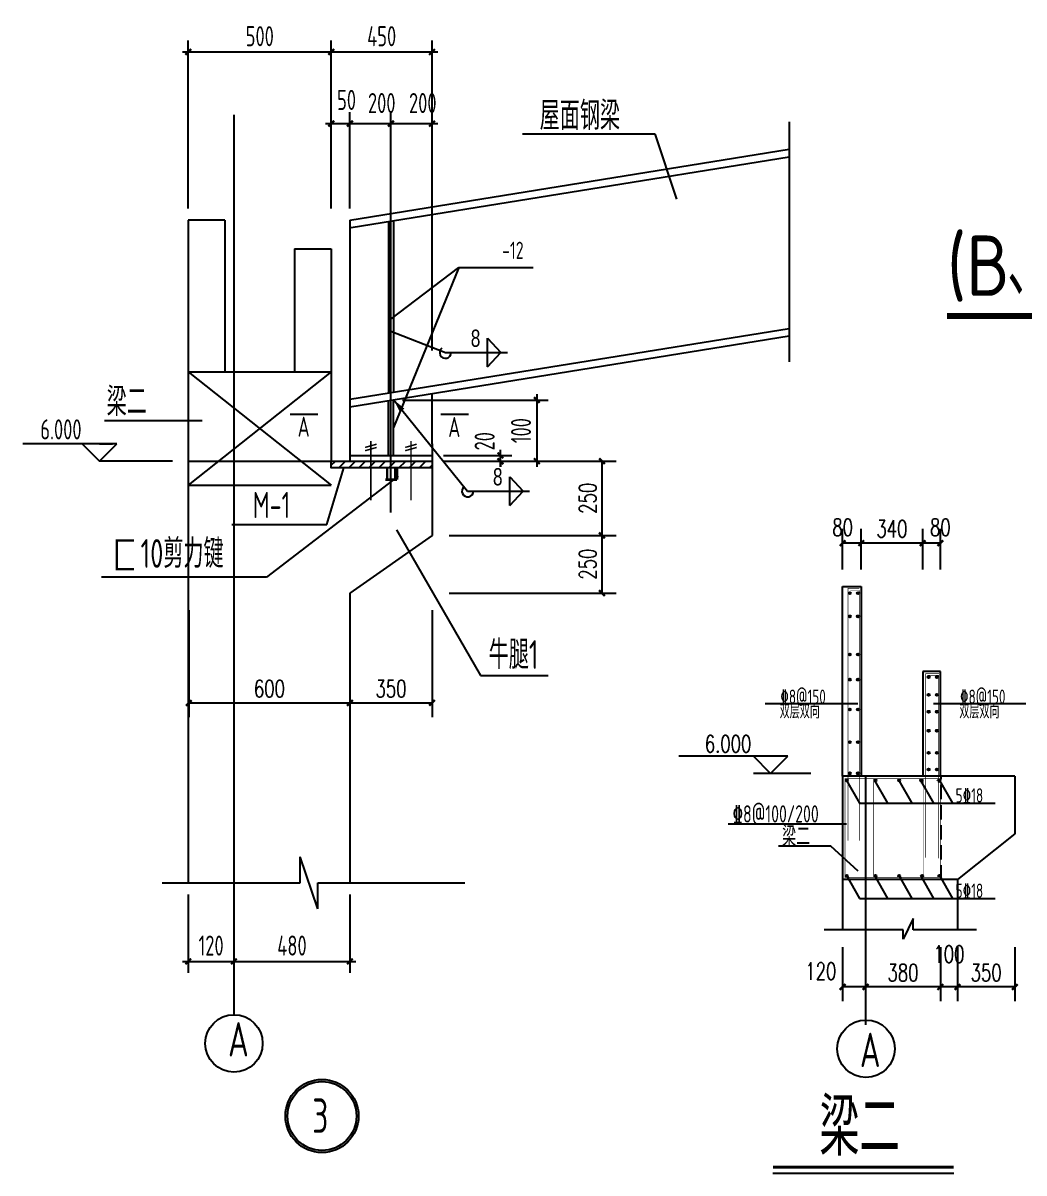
# Model space of a CAD drawing. Extents: x -73672 to 366960, y -527333 to 140666.
# Drawn here: x 244525 to 261965, y -415462 to -395430 of the extents above; entities that cross this region are included whole.
import ezdxf
from ezdxf.enums import TextEntityAlignment as Align

# ---------------------------------------------------------------- set-up
doc = ezdxf.new("R2010")
doc.units = 0
doc.header["$LTSCALE"] = 1000
doc.header["$MEASUREMENT"] = 0
doc.linetypes.add('CENTERR', pattern=[30, 25, -2, 1, -2])
doc.linetypes.add('DASH', pattern=[0.35, 0.25, -0.1])
for name, color, linetype in [('10', 7, 'Continuous'), ('116', 1, 'Continuous'), ('2', 2, 'CENTERR'), ('AXIS', 3, 'Continuous'), ('COLU_DE_TEXT', 7, 'Continuous'), ('DIM', 3, 'Continuous'), ('DIM_ELEV', 3, 'Continuous'), ('DIM_SYMB', 3, 'Continuous'), ('DOTE', 167, 'Continuous'), ('NUM', 3, 'Continuous'), ('PUB_DIM', 3, 'Continuous'), ('PUB_TEXT', 7, 'Continuous'), ('SYMB', 7, 'Continuous'), ('TEXT', 3, 'Continuous'), ('建-尺寸', 3, 'Continuous'), ('文字', 7, 'Continuous')]:
    doc.layers.add(name, color=color, linetype=linetype)
doc.layers.add('Pkpm_层130', color=9, linetype='Continuous', lineweight=18)
doc.styles.add('_TCH_DIM', font='SIMPLEX', dxfattribs={"bigfont": 'GBCBIG'})
doc.styles.add('A-DIM_T3', font='SIMPLEX', dxfattribs={"width": 0.705882, "bigfont": 'GBCBIG'})
doc.styles.add('ACC2', font='gas.shx', dxfattribs={"width": 0.7, "bigfont": 'Tssdchn.shx'})
doc.styles.add('CADF', font='Tssdeng.shx', dxfattribs={"width": 0.7, "bigfont": 'Tssdchn.shx'})
doc.styles.add('PkpmHz', font='Pkpmeng', dxfattribs={"width": 0.7, "bigfont": 'hztxt'})
doc.styles.get("Standard").update_dxf_attribs({"font": 'gbenor.shx', "bigfont": 'gbcbig.shx'})
doc.styles.add('TSSD_Dimension', font='Tssdeng.shx', dxfattribs={"width": 0.7, "bigfont": '1hztxt.shx'})
doc.styles.add('TSSD_Label', font='Tssdeng.shx', dxfattribs={"width": 0.7, "bigfont": 'hztxt.shx'})
doc.styles.add('TSSD_Rein', font='Tssdeng.shx', dxfattribs={"width": 0.7, "bigfont": 'hztxt.shx'})
doc.dimstyles.new('A-DIM-100', dxfattribs={"dimtxt": 297.5, "dimasz": 100, "dimexe": 250, "dimexo": 300, "dimgap": 100, "dimtad": 1, "dimdec": 0, "dimzin": 0, "dimdsep": 46, "dimtxsty": 'A-DIM_T3', "dimblk": 'ARCHTICK', "dimcen": 0.09, "dimclrt": 7, "dimazin": 2, "dimtfac": 1, "dimtdec": 0, "dimtix": 1, "dimtmove": 2, "dimatfit": 3, "dimfxl": 0, "dimtolj": 1, "dimtzin": 0, "dimarcsym": 0})
doc.dimstyles.new('TSSD_100_100$0', dxfattribs={"dimtxt": 350, "dimasz": 100, "dimexe": 200, "dimexo": 200, "dimgap": 100, "dimtad": 1, "dimdec": 0, "dimzin": 0, "dimdsep": 46, "dimtxsty": 'TSSD_Dimension', "dimblk": 'ARCHTICK', "dimcen": 0, "dimdle": 100, "dimclrt": 7, "dimadec": 0, "dimazin": 0, "dimtfac": 1, "dimtdec": 0, "dimtix": 1, "dimtmove": 2, "dimatfit": 3, "dimldrblk": 'ARCHTICK', "dimfxl": 0, "dimtolj": 1, "dimtzin": 0, "dimarcsym": 0})
doc.dimstyles.new('箭头', dxfattribs={"dimtxt": 3.5, "dimasz": 2.5, "dimexe": 1, "dimexo": 1, "dimgap": 1, "dimtad": 1, "dimdec": 0, "dimlfac": 100, "dimdsep": 46, "dimtxsty": 'CADF', "dimcen": 1, "dimclrd": 256, "dimclre": 256, "dimclrt": 256, "dimadec": 0, "dimazin": 0, "dimtfac": 1, "dimtdec": 0, "dimtix": 1, "dimtmove": 2, "dimatfit": 3, "dimfxl": 0, "dimlwd": -1, "dimlwe": -1, "dimarcsym": 0})

# ---------------------------------------------------------------- blocks, each defined once
blk = doc.blocks.new('_ArchTick')
at = {"color": 0, "linetype": 'ByBlock', "const_width": 0.4}
blk.add_lwpolyline([(-0.5, -0.5), (0.5, 0.5)], dxfattribs=at)
blk = doc.blocks.new('*D7733')
at = {"color": 0, "linetype": 'Continuous', "lineweight": -2}
for p, q in [((247404, -398663), (247404, -395735)), ((249896, -398663), (249896, -395735)), ((247304, -395935), (249996, -395935))]:
    blk.add_line(p, q, dxfattribs=at)
at = {"layer": 'Defpoints', "color": 0}
for p in [(249896, -395935), (247404, -398863), (249896, -398863)]:
    blk.add_point(p, dxfattribs=at)
at = {"color": 0, "linetype": 'ByBlock', "lineweight": -2, "xscale": 100, "yscale": 100, "zscale": 100, "rotation": 180}
blk.add_blockref('_ArchTick', (247404, -395935), dxfattribs=at)
at = {"color": 0, "linetype": 'ByBlock', "lineweight": -2, "xscale": 100, "yscale": 100, "zscale": 100}
blk.add_blockref('_ArchTick', (249896, -395935), dxfattribs=at)
at = {"color": 7, "insert": (248650, -395660), "char_height": 350, "attachment_point": 5, "style": 'TSSD_Dimension'}
blk.add_mtext('\\A1;500', dxfattribs=at)
blk = doc.blocks.new('*D7734')
at = {"color": 0, "linetype": 'Continuous', "lineweight": -2}
for p, q in [((249896, -398663), (249896, -395735)), ((251651, -401134), (251651, -395735)), ((249796, -395935), (251751, -395935))]:
    blk.add_line(p, q, dxfattribs=at)
at = {"layer": 'Defpoints', "color": 0}
for p in [(251651, -395935), (249896, -398863), (251651, -401334)]:
    blk.add_point(p, dxfattribs=at)
at = {"color": 0, "linetype": 'ByBlock', "lineweight": -2, "xscale": 100, "yscale": 100, "zscale": 100, "rotation": 180}
blk.add_blockref('_ArchTick', (249896, -395935), dxfattribs=at)
at = {"color": 0, "linetype": 'ByBlock', "lineweight": -2, "xscale": 100, "yscale": 100, "zscale": 100}
blk.add_blockref('_ArchTick', (251651, -395935), dxfattribs=at)
at = {"color": 7, "insert": (250774, -395660), "char_height": 350, "attachment_point": 5, "style": 'TSSD_Dimension'}
blk.add_mtext('\\A1;450', dxfattribs=at)
blk = doc.blocks.new('*D7735')
at = {"color": 0, "linetype": 'Continuous', "lineweight": -2}
for p, q in [((249896, -398663), (249896, -396983)), ((250221, -398663), (250221, -396983)), ((249796, -397183), (250321, -397183))]:
    blk.add_line(p, q, dxfattribs=at)
at = {"layer": 'Defpoints', "color": 0}
for p in [(250221, -397183), (249896, -398863), (250221, -398863)]:
    blk.add_point(p, dxfattribs=at)
at = {"color": 0, "linetype": 'ByBlock', "lineweight": -2, "xscale": 100, "yscale": 100, "zscale": 100, "rotation": 180}
blk.add_blockref('_ArchTick', (249896, -397183), dxfattribs=at)
at = {"color": 0, "linetype": 'ByBlock', "lineweight": -2, "xscale": 100, "yscale": 100, "zscale": 100}
blk.add_blockref('_ArchTick', (250221, -397183), dxfattribs=at)
at = {"color": 7, "insert": (250162, -396770), "char_height": 350, "attachment_point": 5, "style": 'TSSD_Dimension'}
blk.add_mtext('\\A1;50', dxfattribs=at)
blk = doc.blocks.new('*D7736')
at = {"layer": '10', "color": 0, "linetype": 'Continuous', "lineweight": -2}
for p, q in [((247404, -410609), (247404, -411976)), ((248200, -410800), (248200, -411976)), ((247304, -411776), (248300, -411776))]:
    blk.add_line(p, q, dxfattribs=at)
at = {"layer": 'Defpoints', "color": 0}
for p in [(247404, -410409), (248200, -410600), (248200, -411776)]:
    blk.add_point(p, dxfattribs=at)
at = {"layer": '10', "color": 0, "linetype": 'ByBlock', "lineweight": -2, "xscale": 100, "yscale": 100, "zscale": 100, "rotation": 180}
blk.add_blockref('_ArchTick', (247404, -411776), dxfattribs=at)
at = {"layer": '10', "color": 0, "linetype": 'ByBlock', "lineweight": -2, "xscale": 100, "yscale": 100, "zscale": 100}
blk.add_blockref('_ArchTick', (248200, -411776), dxfattribs=at)
at = {"layer": '10', "color": 7, "insert": (247802, -411501), "char_height": 350, "attachment_point": 5, "style": 'TSSD_Dimension'}
blk.add_mtext('\\A1;120', dxfattribs=at)
blk = doc.blocks.new('*D7737')
at = {"layer": '10', "color": 0, "linetype": 'Continuous', "lineweight": -2}
for p, q in [((250221, -410609), (250221, -411976)), ((248200, -410800), (248200, -411976)), ((248100, -411776), (250321, -411776))]:
    blk.add_line(p, q, dxfattribs=at)
at = {"layer": 'Defpoints', "color": 0}
for p in [(250221, -410409), (248200, -410600), (250221, -411776)]:
    blk.add_point(p, dxfattribs=at)
at = {"layer": '10', "color": 0, "linetype": 'ByBlock', "lineweight": -2, "xscale": 100, "yscale": 100, "zscale": 100, "rotation": 180}
blk.add_blockref('_ArchTick', (248200, -411776), dxfattribs=at)
at = {"layer": '10', "color": 0, "linetype": 'ByBlock', "lineweight": -2, "xscale": 100, "yscale": 100, "zscale": 100}
blk.add_blockref('_ArchTick', (250221, -411776), dxfattribs=at)
at = {"layer": '10', "color": 7, "insert": (249211, -411501), "char_height": 350, "attachment_point": 5, "style": 'TSSD_Dimension'}
blk.add_mtext('\\A1;480', dxfattribs=at)
blk = doc.blocks.new('*D7738')
at = {"layer": '10', "color": 0, "linetype": 'Continuous', "lineweight": -2}
for p, q in [((250221, -398099), (250221, -396983)), ((250936, -398099), (250936, -396983)), ((250121, -397183), (251036, -397183))]:
    blk.add_line(p, q, dxfattribs=at)
at = {"layer": 'Defpoints', "color": 0}
for p in [(250936, -397183), (250221, -398299), (250936, -398299)]:
    blk.add_point(p, dxfattribs=at)
at = {"layer": '10', "color": 0, "linetype": 'ByBlock', "lineweight": -2, "xscale": 100, "yscale": 100, "zscale": 100, "rotation": 180}
blk.add_blockref('_ArchTick', (250221, -397183), dxfattribs=at)
at = {"layer": '10', "color": 0, "linetype": 'ByBlock', "lineweight": -2, "xscale": 100, "yscale": 100, "zscale": 100}
blk.add_blockref('_ArchTick', (250936, -397183), dxfattribs=at)
at = {"layer": '10', "color": 7, "insert": (250775, -396825), "char_height": 350, "attachment_point": 5, "style": 'TSSD_Dimension'}
blk.add_mtext('\\A1;200', dxfattribs=at)
blk = doc.blocks.new('*D7739')
at = {"layer": '10', "color": 0, "linetype": 'Continuous', "lineweight": -2}
for p, q in [((251136, -401998), (253677, -401998)), ((253477, -401898), (253477, -403163)), ((251851, -403063), (253677, -403063))]:
    blk.add_line(p, q, dxfattribs=at)
at = {"layer": 'Defpoints', "color": 0}
for p in [(250936, -401998), (251651, -403063), (253477, -403063)]:
    blk.add_point(p, dxfattribs=at)
at = {"layer": '10', "color": 0, "linetype": 'ByBlock', "lineweight": -2, "xscale": 100, "yscale": 100, "zscale": 100}
for p, rotation in [((253477, -401998), 90), ((253477, -403063), 270)]:
    blk.add_blockref('_ArchTick', p, dxfattribs=dict(at, rotation=rotation))
at = {"layer": '10', "color": 7, "insert": (253202, -402531), "char_height": 350, "attachment_point": 5, "rotation": 90, "style": 'TSSD_Dimension'}
blk.add_mtext('\\A1;100', dxfattribs=at)
blk = doc.blocks.new('*D7740')
at = {"layer": '10', "color": 0, "linetype": 'Continuous', "lineweight": -2}
for p, q in [((250936, -398099), (250936, -396983)), ((251651, -398099), (251651, -396983)), ((250836, -397183), (251751, -397183))]:
    blk.add_line(p, q, dxfattribs=at)
at = {"layer": 'Defpoints', "color": 0}
for p in [(251651, -397183), (250936, -398299), (251651, -398299)]:
    blk.add_point(p, dxfattribs=at)
at = {"layer": '10', "color": 0, "linetype": 'ByBlock', "lineweight": -2, "xscale": 100, "yscale": 100, "zscale": 100, "rotation": 180}
blk.add_blockref('_ArchTick', (250936, -397183), dxfattribs=at)
at = {"layer": '10', "color": 0, "linetype": 'ByBlock', "lineweight": -2, "xscale": 100, "yscale": 100, "zscale": 100}
blk.add_blockref('_ArchTick', (251651, -397183), dxfattribs=at)
at = {"layer": '10', "color": 7, "insert": (251490, -396825), "char_height": 350, "attachment_point": 5, "style": 'TSSD_Dimension'}
blk.add_mtext('\\A1;200', dxfattribs=at)
blk = doc.blocks.new('*D7741')
at = {"layer": '10', "color": 0, "linetype": 'Continuous', "lineweight": -2}
for p, q in [((251851, -402963), (253043, -402963)), ((252843, -403163), (252843, -402863)), ((252843, -402963), (252843, -402863)), ((252051, -403063), (253043, -403063)), ((252843, -403063), (252843, -403163))]:
    blk.add_line(p, q, dxfattribs=at)
at = {"layer": 'Defpoints', "color": 0}
for p in [(251651, -402963), (252843, -402963), (251851, -403063)]:
    blk.add_point(p, dxfattribs=at)
at = {"layer": '10', "color": 0, "linetype": 'ByBlock', "lineweight": -2, "xscale": 100, "yscale": 100, "zscale": 100}
for p, rotation in [((252843, -402963), 270), ((252843, -403063), 90)]:
    blk.add_blockref('_ArchTick', p, dxfattribs=dict(at, rotation=rotation))
at = {"layer": '10', "color": 7, "insert": (252568, -402716), "char_height": 350, "attachment_point": 5, "rotation": 90, "style": 'TSSD_Dimension'}
blk.add_mtext('\\A1;20', dxfattribs=at)
blk = doc.blocks.new('*D8810')
at = {"layer": 'Defpoints', "color": 0}
for p in [(247414, -405360), (250221, -405360), (250221, -407274)]:
    blk.add_point(p, dxfattribs=at)
at = {"layer": '建-尺寸', "color": 0, "lineweight": -2}
for p, q in [((247414, -405660), (247414, -407524)), ((250221, -405660), (250221, -407524)), ((247414, -407274), (250221, -407274))]:
    blk.add_line(p, q, dxfattribs=at)
at = {"layer": '建-尺寸', "color": 0, "linetype": 'ByBlock', "lineweight": -2, "xscale": 100, "yscale": 100, "zscale": 100, "rotation": 180}
blk.add_blockref('_ArchTick', (247414, -407274), dxfattribs=at)
at = {"layer": '建-尺寸', "color": 0, "linetype": 'ByBlock', "lineweight": -2, "xscale": 100, "yscale": 100, "zscale": 100}
blk.add_blockref('_ArchTick', (250221, -407274), dxfattribs=at)
at = {"layer": '建-尺寸', "color": 7, "insert": (248818, -407026), "char_height": 297.5, "attachment_point": 5, "style": 'A-DIM_T3'}
blk.add_mtext('\\A1;600', dxfattribs=at)
blk = doc.blocks.new('*D8811')
at = {"layer": 'Defpoints', "color": 0}
for p in [(250221, -405360), (251651, -405360), (251651, -407274)]:
    blk.add_point(p, dxfattribs=at)
at = {"layer": '建-尺寸', "color": 0, "lineweight": -2}
for p, q in [((250221, -405660), (250221, -407524)), ((251651, -405660), (251651, -407524)), ((250221, -407274), (251651, -407274))]:
    blk.add_line(p, q, dxfattribs=at)
at = {"layer": '建-尺寸', "color": 0, "linetype": 'ByBlock', "lineweight": -2, "xscale": 100, "yscale": 100, "zscale": 100, "rotation": 180}
blk.add_blockref('_ArchTick', (250221, -407274), dxfattribs=at)
at = {"layer": '建-尺寸', "color": 0, "linetype": 'ByBlock', "lineweight": -2, "xscale": 100, "yscale": 100, "zscale": 100}
blk.add_blockref('_ArchTick', (251651, -407274), dxfattribs=at)
at = {"layer": '建-尺寸', "color": 7, "insert": (250936, -407026), "char_height": 297.5, "attachment_point": 5, "style": 'A-DIM_T3'}
blk.add_mtext('\\A1;350', dxfattribs=at)
blk = doc.blocks.new('*D8812')
at = {"layer": 'Defpoints', "color": 0}
for p in [(251651, -403063), (251651, -404355), (254612, -404355)]:
    blk.add_point(p, dxfattribs=at)
at = {"layer": '建-尺寸', "color": 0, "lineweight": -2}
for p, q in [((251951, -403063), (254862, -403063)), ((254612, -403063), (254612, -404355)), ((251951, -404355), (254862, -404355))]:
    blk.add_line(p, q, dxfattribs=at)
at = {"layer": '建-尺寸', "color": 0, "linetype": 'ByBlock', "lineweight": -2, "xscale": 100, "yscale": 100, "zscale": 100}
for p, rotation in [((254612, -403063), 90), ((254612, -404355), 270)]:
    blk.add_blockref('_ArchTick', p, dxfattribs=dict(at, rotation=rotation))
at = {"layer": '建-尺寸', "color": 7, "insert": (254364, -403709), "char_height": 297.5, "attachment_point": 5, "rotation": 90, "style": 'A-DIM_T3'}
blk.add_mtext('\\A1;250', dxfattribs=at)
blk = doc.blocks.new('*D8813')
at = {"layer": 'Defpoints', "color": 0}
for p in [(251651, -404355), (251651, -405360), (254612, -405360)]:
    blk.add_point(p, dxfattribs=at)
at = {"layer": '建-尺寸', "color": 0, "lineweight": -2}
for p, q in [((251951, -404355), (254862, -404355)), ((254612, -404355), (254612, -405360)), ((251951, -405360), (254862, -405360))]:
    blk.add_line(p, q, dxfattribs=at)
at = {"layer": '建-尺寸', "color": 0, "linetype": 'ByBlock', "lineweight": -2, "xscale": 100, "yscale": 100, "zscale": 100}
for p, rotation in [((254612, -404355), 90), ((254612, -405360), 270)]:
    blk.add_blockref('_ArchTick', p, dxfattribs=dict(at, rotation=rotation))
at = {"layer": '建-尺寸', "color": 7, "insert": (254364, -404857), "char_height": 297.5, "attachment_point": 5, "rotation": 90, "style": 'A-DIM_T3'}
blk.add_mtext('\\A1;250', dxfattribs=at)
blk = doc.blocks.new('*D8919')
at = {"layer": 'Defpoints', "color": 0}
for p in [(260805, -411227), (261805, -411227), (260805, -412222)]:
    blk.add_point(p, dxfattribs=at)
at = {"layer": '建-尺寸', "color": 0, "lineweight": -2}
for p, q in [((260805, -411527), (260805, -412472)), ((261805, -411527), (261805, -412472)), ((261805, -412222), (260805, -412222))]:
    blk.add_line(p, q, dxfattribs=at)
at = {"layer": '建-尺寸', "color": 0, "linetype": 'ByBlock', "lineweight": -2, "xscale": 100, "yscale": 100, "zscale": 100, "rotation": 180}
blk.add_blockref('_ArchTick', (260805, -412222), dxfattribs=at)
at = {"layer": '建-尺寸', "color": 0, "linetype": 'ByBlock', "lineweight": -2, "xscale": 100, "yscale": 100, "zscale": 100}
blk.add_blockref('_ArchTick', (261805, -412222), dxfattribs=at)
at = {"layer": '建-尺寸', "color": 7, "insert": (261305, -411973), "char_height": 297.5, "attachment_point": 5, "style": 'A-DIM_T3'}
blk.add_mtext('\\A1;350', dxfattribs=at)
blk = doc.blocks.new('*D8920')
at = {"layer": 'Defpoints', "color": 0}
for p in [(260508, -411227), (260805, -411227), (260508, -412222)]:
    blk.add_point(p, dxfattribs=at)
at = {"layer": '建-尺寸', "color": 0, "lineweight": -2}
for p, q in [((260508, -411527), (260508, -412472)), ((260805, -411527), (260805, -412472)), ((260805, -412222), (260508, -412222))]:
    blk.add_line(p, q, dxfattribs=at)
at = {"layer": '建-尺寸', "color": 0, "linetype": 'ByBlock', "lineweight": -2, "xscale": 100, "yscale": 100, "zscale": 100, "rotation": 180}
blk.add_blockref('_ArchTick', (260508, -412222), dxfattribs=at)
at = {"layer": '建-尺寸', "color": 0, "linetype": 'ByBlock', "lineweight": -2, "xscale": 100, "yscale": 100, "zscale": 100}
blk.add_blockref('_ArchTick', (260805, -412222), dxfattribs=at)
at = {"layer": '建-尺寸', "color": 7, "insert": (260657, -411650), "char_height": 297.5, "attachment_point": 5, "style": 'A-DIM_T3'}
blk.add_mtext('\\A1;100', dxfattribs=at)
blk = doc.blocks.new('*D8921')
at = {"layer": 'Defpoints', "color": 0}
for p in [(259205, -411227), (260508, -411227), (259205, -412222)]:
    blk.add_point(p, dxfattribs=at)
at = {"layer": '建-尺寸', "color": 0, "lineweight": -2}
for p, q in [((259205, -411527), (259205, -412472)), ((260508, -411527), (260508, -412472)), ((260508, -412222), (259205, -412222))]:
    blk.add_line(p, q, dxfattribs=at)
at = {"layer": '建-尺寸', "color": 0, "linetype": 'ByBlock', "lineweight": -2, "xscale": 100, "yscale": 100, "zscale": 100, "rotation": 180}
blk.add_blockref('_ArchTick', (259205, -412222), dxfattribs=at)
at = {"layer": '建-尺寸', "color": 0, "linetype": 'ByBlock', "lineweight": -2, "xscale": 100, "yscale": 100, "zscale": 100}
blk.add_blockref('_ArchTick', (260508, -412222), dxfattribs=at)
at = {"layer": '建-尺寸', "color": 7, "insert": (259857, -411973), "char_height": 297.5, "attachment_point": 5, "style": 'A-DIM_T3'}
blk.add_mtext('\\A1;380', dxfattribs=at)
blk = doc.blocks.new('*D8922')
at = {"layer": 'Defpoints', "color": 0}
for p in [(258805, -411227), (259205, -411227), (258805, -412222)]:
    blk.add_point(p, dxfattribs=at)
at = {"layer": '建-尺寸', "color": 0, "lineweight": -2}
for p, q in [((258805, -411527), (258805, -412472)), ((259205, -411527), (259205, -412472)), ((259205, -412222), (258805, -412222))]:
    blk.add_line(p, q, dxfattribs=at)
at = {"layer": '建-尺寸', "color": 0, "linetype": 'ByBlock', "lineweight": -2, "xscale": 100, "yscale": 100, "zscale": 100, "rotation": 180}
blk.add_blockref('_ArchTick', (258805, -412222), dxfattribs=at)
at = {"layer": '建-尺寸', "color": 0, "linetype": 'ByBlock', "lineweight": -2, "xscale": 100, "yscale": 100, "zscale": 100}
blk.add_blockref('_ArchTick', (259205, -412222), dxfattribs=at)
at = {"layer": '建-尺寸', "color": 7, "insert": (258425, -411947), "char_height": 297.5, "attachment_point": 5, "style": 'A-DIM_T3'}
blk.add_mtext('\\A1;120', dxfattribs=at)
blk = doc.blocks.new('*D8927')
at = {"layer": 'Defpoints', "color": 0}
for p in [(260200, -404490), (260200, -405248), (260508, -405248)]:
    blk.add_point(p, dxfattribs=at)
at = {"layer": '建-尺寸', "color": 0, "lineweight": -2}
for p, q in [((260200, -404948), (260200, -404240)), ((260508, -404948), (260508, -404240)), ((260508, -404490), (260200, -404490))]:
    blk.add_line(p, q, dxfattribs=at)
at = {"layer": '建-尺寸', "color": 0, "linetype": 'ByBlock', "lineweight": -2, "xscale": 100, "yscale": 100, "zscale": 100, "rotation": 180}
blk.add_blockref('_ArchTick', (260200, -404490), dxfattribs=at)
at = {"layer": '建-尺寸', "color": 0, "linetype": 'ByBlock', "lineweight": -2, "xscale": 100, "yscale": 100, "zscale": 100}
blk.add_blockref('_ArchTick', (260508, -404490), dxfattribs=at)
at = {"layer": '建-尺寸', "color": 7, "insert": (260508, -404215), "char_height": 297.5, "attachment_point": 5, "style": 'A-DIM_T3'}
blk.add_mtext('\\A1;80', dxfattribs=at)
blk = doc.blocks.new('*D8928')
at = {"layer": 'Defpoints', "color": 0}
for p in [(259129, -404490), (259129, -405248), (260200, -405248)]:
    blk.add_point(p, dxfattribs=at)
at = {"layer": '建-尺寸', "color": 0, "lineweight": -2}
for p, q in [((259129, -404948), (259129, -404240)), ((260200, -404948), (260200, -404240)), ((260200, -404490), (259129, -404490))]:
    blk.add_line(p, q, dxfattribs=at)
at = {"layer": '建-尺寸', "color": 0, "linetype": 'ByBlock', "lineweight": -2, "xscale": 100, "yscale": 100, "zscale": 100, "rotation": 180}
blk.add_blockref('_ArchTick', (259129, -404490), dxfattribs=at)
at = {"layer": '建-尺寸', "color": 0, "linetype": 'ByBlock', "lineweight": -2, "xscale": 100, "yscale": 100, "zscale": 100}
blk.add_blockref('_ArchTick', (260200, -404490), dxfattribs=at)
at = {"layer": '建-尺寸', "color": 7, "insert": (259664, -404241), "char_height": 297.5, "attachment_point": 5, "style": 'A-DIM_T3'}
blk.add_mtext('\\A1;340', dxfattribs=at)
blk = doc.blocks.new('*D8929')
at = {"layer": 'Defpoints', "color": 0}
for p in [(258805, -404490), (258805, -405248), (259129, -405248)]:
    blk.add_point(p, dxfattribs=at)
at = {"layer": '建-尺寸', "color": 0, "lineweight": -2}
for p, q in [((258805, -404948), (258805, -404240)), ((259129, -404948), (259129, -404240)), ((259129, -404490), (258805, -404490))]:
    blk.add_line(p, q, dxfattribs=at)
at = {"layer": '建-尺寸', "color": 0, "linetype": 'ByBlock', "lineweight": -2, "xscale": 100, "yscale": 100, "zscale": 100, "rotation": 180}
blk.add_blockref('_ArchTick', (258805, -404490), dxfattribs=at)
at = {"layer": '建-尺寸', "color": 0, "linetype": 'ByBlock', "lineweight": -2, "xscale": 100, "yscale": 100, "zscale": 100}
blk.add_blockref('_ArchTick', (259129, -404490), dxfattribs=at)
at = {"layer": '建-尺寸', "color": 7, "insert": (258805, -404215), "char_height": 297.5, "attachment_point": 5, "style": 'A-DIM_T3'}
blk.add_mtext('\\A1;80', dxfattribs=at)

msp = doc.modelspace()

# ---------------------------------------------------------------- hatches: boundary and pattern name
at = {"linetype": 'Continuous'}
h = msp.add_hatch(dxfattribs=at)
h.set_pattern_fill('ANSI31', color=3, scale=39, style=0)
h.set_pattern_definition([(45, (-872085.81, -246426.25), (-87.557497, 87.557497), [])])
h.paths.add_polyline_path([(251651.3, -403180.18), (251651.3, -403063.37), (249896.3, -403063.37), (249896.3, -403180.18)])
h = msp.add_hatch(color=0)
h.dxf.hatch_style = 1
h.paths.add_polyline_path([(258949.36, -405362.71, 1), (258914.17, -405362.71, 1)])
h = msp.add_hatch(color=0)
h.dxf.hatch_style = 1
h.paths.add_polyline_path([(259090.61, -405362.71, 1), (259055.43, -405362.71, 1)])
h = msp.add_hatch(color=0)
h.dxf.hatch_style = 1
h.paths.add_polyline_path([(258949.36, -405766.24, 1), (258914.17, -405766.24, 1)])
h = msp.add_hatch(color=0)
h.dxf.hatch_style = 1
h.paths.add_polyline_path([(259090.61, -405766.24, 1), (259055.43, -405766.24, 1)])
h = msp.add_hatch(color=0)
h.dxf.hatch_style = 1
h.paths.add_polyline_path([(258949.36, -406432.53, 1), (258914.17, -406432.53, 1)])
h = msp.add_hatch(color=0)
h.dxf.hatch_style = 1
h.paths.add_polyline_path([(259090.61, -406432.53, 1), (259055.43, -406432.53, 1)])
h = msp.add_hatch(color=0)
h.dxf.hatch_style = 1
h.paths.add_polyline_path([(258949.36, -406868.16, 1), (258914.17, -406868.16, 1)])
h = msp.add_hatch(color=0)
h.dxf.hatch_style = 1
h.paths.add_polyline_path([(259090.61, -406868.16, 1), (259055.43, -406868.16, 1)])
h = msp.add_hatch(color=0)
h.dxf.hatch_style = 1
h.paths.add_polyline_path([(260321.85, -406824.35, 1), (260286.66, -406824.35, 1)])
h = msp.add_hatch(color=0)
h.dxf.hatch_style = 1
h.paths.add_polyline_path([(260463.1, -406824.35, 1), (260427.91, -406824.35, 1)])
h = msp.add_hatch(color=0)
h.dxf.hatch_style = 1
h.paths.add_polyline_path([(260321.85, -407132.24, 1), (260286.66, -407132.24, 1)])
h = msp.add_hatch(color=0)
h.dxf.hatch_style = 1
h.paths.add_polyline_path([(260463.1, -407132.24, 1), (260427.91, -407132.24, 1)])
h = msp.add_hatch(color=0)
h.dxf.hatch_style = 1
h.paths.add_polyline_path([(258949.36, -407387.71, 1), (258914.17, -407387.71, 1)])
h = msp.add_hatch(color=0)
h.dxf.hatch_style = 1
h.paths.add_polyline_path([(259090.61, -407387.71, 1), (259055.43, -407387.71, 1)])
h = msp.add_hatch(color=0)
h.dxf.hatch_style = 1
h.paths.add_polyline_path([(260321.85, -407427.03, 1), (260286.66, -407427.03, 1)])
h = msp.add_hatch(color=0)
h.dxf.hatch_style = 1
h.paths.add_polyline_path([(260463.1, -407427.03, 1), (260427.91, -407427.03, 1)])
h = msp.add_hatch(color=0)
h.dxf.hatch_style = 1
h.paths.add_polyline_path([(260321.85, -407757.85, 1), (260286.66, -407757.85, 1)])
h = msp.add_hatch(color=0)
h.dxf.hatch_style = 1
h.paths.add_polyline_path([(260463.1, -407757.85, 1), (260427.91, -407757.85, 1)])
h = msp.add_hatch(color=0)
h.dxf.hatch_style = 1
h.paths.add_polyline_path([(258949.36, -407957.9, 1), (258914.17, -407957.9, 1)])
h = msp.add_hatch(color=0)
h.dxf.hatch_style = 1
h.paths.add_polyline_path([(259090.61, -407957.9, 1), (259055.43, -407957.9, 1)])
h = msp.add_hatch(color=0)
h.dxf.hatch_style = 1
h.paths.add_polyline_path([(260321.85, -408144.35, 1), (260286.66, -408144.35, 1)])
h = msp.add_hatch(color=0)
h.dxf.hatch_style = 1
h.paths.add_polyline_path([(260463.1, -408144.35, 1), (260427.91, -408144.35, 1)])
h = msp.add_hatch(color=0)
h.dxf.hatch_style = 1
h.paths.add_polyline_path([(260321.85, -408432.59, 1), (260286.66, -408432.59, 1)])
h = msp.add_hatch(color=0)
h.dxf.hatch_style = 1
h.paths.add_polyline_path([(260463.1, -408432.59, 1), (260427.91, -408432.59, 1)])
h = msp.add_hatch(color=0)
h.dxf.hatch_style = 1
h.paths.add_polyline_path([(258896.13, -408622.63, 1), (258860.95, -408622.63, 1)])
h = msp.add_hatch(color=0)
h.dxf.hatch_style = 1
h.paths.add_polyline_path([(258949.36, -408499.8, 1), (258914.17, -408499.8, 1)])
h = msp.add_hatch(color=0)
h.dxf.hatch_style = 1
h.paths.add_polyline_path([(259090.61, -408499.8, 1), (259055.43, -408499.8, 1)])
h = msp.add_hatch(color=0)
h.dxf.hatch_style = 1
h.paths.add_polyline_path([(259393.16, -408622.63, 1), (259357.98, -408622.63, 1)])
h = msp.add_hatch(color=0)
h.dxf.hatch_style = 1
h.paths.add_polyline_path([(259809.14, -408622.63, 1), (259773.96, -408622.63, 1)])
h = msp.add_hatch(color=0)
h.dxf.hatch_style = 1
h.paths.add_polyline_path([(260193.68, -408622.63, 1), (260158.49, -408622.63, 1)])
h = msp.add_hatch(color=0)
h.dxf.hatch_style = 1
h.paths.add_polyline_path([(260508.04, -408622.63, 1), (260472.85, -408622.63, 1)])
h = msp.add_hatch(color=0)
h.dxf.hatch_style = 1
h.paths.add_polyline_path([(258896.13, -410288.16, 1), (258860.95, -410288.16, 1)])
h = msp.add_hatch(color=0)
h.dxf.hatch_style = 1
h.paths.add_polyline_path([(259393.16, -410288.16, 1), (259357.98, -410288.16, 1)])
h = msp.add_hatch(color=0)
h.dxf.hatch_style = 1
h.paths.add_polyline_path([(259809.14, -410288.16, 1), (259773.96, -410288.16, 1)])
h = msp.add_hatch(color=0)
h.dxf.hatch_style = 1
h.paths.add_polyline_path([(260209.4, -410288.16, 1), (260174.22, -410288.16, 1)])
h = msp.add_hatch(color=0)
h.dxf.hatch_style = 1
h.paths.add_polyline_path([(260508.04, -410288.16, 1), (260472.85, -410288.16, 1)])
at = {"layer": 'TEXT'}
h = msp.add_hatch(color=256, dxfattribs=at)
h.paths.add_polyline_path([(249096.06, -414469.93, 1), (250371.06, -414469.93, 1)])
h.paths.add_polyline_path([(250333.56, -414469.93, -1), (249133.56, -414469.93, -1)], flags=16)

# ---------------------------------------------------------------- linework, layer by layer
at = {"color": 3, "linetype": 'Continuous'}
for p, q in [((257870.82, -397153.5), (257870.82, -401333.11)), ((253225.38, -397360.54), (255530.56, -397360.54)), ((255530.56, -397360.54), (255910.01, -398498.21)), ((250221.3, -398863.37), (257870.82, -397630.68)), ((250241.98, -398991.72), (257870.82, -397762.36)), ((247404.11, -398863.37), (247404.11, -410409.35)), ((248044.11, -398863.37), (247404.11, -398863.37)), ((248044.11, -398863.37), (248044.11, -401507.1)), ((250221.3, -398863.37), (250221.3, -403063.37)), ((249256.3, -399366.48), (249256.3, -401507.1)), ((249256.3, -399366.48), (249896.3, -399366.48)), ((249896.3, -399366.48), (249896.3, -403063.37)), ((249896.3, -399366.48), (249896.3, -403063.37)), ((250221.3, -401981.69), (257870.82, -400749)), ((250221.3, -402113.37), (257870.82, -400880.68)), ((250891.3, -402963.37), (250891.3, -402008.63)), ((250981.3, -402963.37), (250981.3, -401987.68)), ((251651.3, -402763.37), (251651.3, -401882.93)), ((251651.3, -402763.37), (251651.3, -404354.98)), ((250221.3, -402963.37), (251651.3, -402963.37)), ((249896.3, -403063.37), (251651.3, -403063.37))]:
    msp.add_line(p, q, dxfattribs=at)
for p, q in [((250891.3, -398887.08), (250891.3, -401873.73)), ((250981.3, -398887.08), (250981.3, -401873.73)), ((250936.3, -400591.41), (252119.4, -399689.69)), ((252119.4, -399689.69), (253412.2, -399689.69)), ((260804.86, -408552.6), (258804.86, -408552.6)), ((258804.86, -408552.6), (258804.86, -411227.75)), ((261804.86, -408552.6), (260804.86, -408552.6)), ((261804.86, -408552.6), (261804.86, -409552.6)), ((261804.86, -409552.6), (260804.86, -410352.6)), ((260804.86, -410352.6), (260804.86, -411227.42)), ((260036.24, -411028.4), (259859.46, -411390.34)), ((260036.24, -411227.42), (260036.24, -411028.4)), ((259859.46, -411227.75), (258480.87, -411227.75)), ((259859.46, -411390.34), (259859.46, -411227.75)), ((261138.51, -411227.42), (260036.24, -411227.42))]:
    msp.add_line(p, q)
at = {"color": 0}
for p, q in [((252119.4, -399689.69), (250981.3, -402475.52)), ((247404.11, -401507.1), (249896.3, -401507.1)), ((249896.3, -401507.1), (247404.11, -403479.27)), ((247404.11, -401507.1), (249896.3, -403479.27)), ((247645.72, -402361.15), (245941.86, -402361.15)), ((247130.19, -403063.37), (245855.97, -403063.37)), ((247404.11, -403063.37), (250221.3, -403063.37)), ((247404.11, -403479.27), (249896.3, -403479.27)), ((251651.3, -404354.98), (250221.3, -405359.53)), ((251029.95, -404257.01), (252493.86, -406798.27)), ((248765.66, -405082.88), (245894.6, -405082.88)), ((258804.86, -408552.6), (258804.86, -405248.44)), ((258804.86, -405248.44), (259128.84, -405248.44)), ((259128.84, -405248.44), (259128.84, -408552.6)), ((250221.3, -405359.53), (250221.3, -410409.35)), ((252493.86, -406798.27), (253674.49, -406798.27)), ((260508.23, -406724.22), (260199.98, -406724.22)), ((260199.98, -406724.22), (260199.98, -408552.6)), ((260508.23, -408552.6), (260508.23, -406724.22)), ((257457.98, -407281.48), (259070.88, -407281.48)), ((260386.94, -407281.48), (261999.84, -407281.48)), ((258871.07, -408622.63), (259098.65, -409018.56)), ((259358.46, -408622.63), (259586.04, -409018.56)), ((259782.95, -408622.63), (260010.54, -409018.56)), ((260160.28, -408622.63), (260387.86, -409018.56)), ((260490.45, -408622.63), (260718.03, -409018.56)), ((259098.65, -409018.56), (261462.21, -409018.56)), ((256808.69, -409378.28), (258874.82, -409378.28)), ((258598.44, -409770.86), (257688.13, -409770.86)), ((259076.5, -410203.5), (258598.44, -409770.86)), ((260804.86, -410352.6), (258804.86, -410352.6)), ((258871.07, -410282.88), (259098.65, -410678.81)), ((259358.46, -410282.88), (259586.04, -410678.81)), ((259782.95, -410282.88), (260010.54, -410678.81)), ((260160.28, -410282.88), (260387.86, -410678.81)), ((260490.45, -410282.88), (260718.03, -410678.81)), ((259098.65, -410678.81), (261462.21, -410678.81))]:
    msp.add_line(p, q, dxfattribs=at)
at = {"linetype": 'DASH'}
msp.add_line((260521.87, -410352.6), (260521.87, -408552.6), dxfattribs=at)
at = {"color": 3, "linetype": 'Continuous', "const_width": 26}
for points in [[(250484.68, -402880.46), (250685.45, -402823.8)], [(250484.69, -402823.42), (250685.46, -402766.77)], [(250585.07, -402714.14), (250585.07, -403745.58)], [(251182.98, -402880.46), (251383.76, -402823.8)], [(251182.99, -402823.42), (251383.76, -402766.77)], [(251283.37, -402714.14), (251283.37, -403745.58)]]:
    msp.add_lwpolyline(points, dxfattribs=at)
at = {"color": 3, "linetype": 'Continuous'}
msp.add_lwpolyline([(249896.3, -403063.37), (251651.3, -403063.37), (251651.3, -403180.18), (249896.3, -403180.18)], close=True, dxfattribs=at)
at = {"color": 0, "const_width": 10}
for points in [[(259099.13, -405278.69), (258898.26, -405278.69), (258898.26, -409672.53)], [(258939.19, -405316.23), (259097.41, -405316.23), (259097.41, -409676.16)], [(260485.17, -406763.05), (260252.62, -406763.05), (260252.62, -409967.41)], [(260281.83, -406791.85), (260478.36, -406791.85), (260478.36, -409980.85)], [(258848.27, -410311.62), (258848.27, -408592.67), (260512.76, -408592.67), (260512.76, -410311.62), (258843.03, -410311.62)], [(259344.62, -408595.01), (259344.62, -410319.19)], [(260176.5, -408594.21), (260141.95, -408637.71)], [(260217.44, -408646.67), (260164.98, -408670.98)], [(260214.57, -408595.01), (260214.57, -410319.19)], [(260474.68, -408591.88), (260440.14, -408635.38)], [(260515.62, -408644.33), (260463.17, -408668.64)]]:
    msp.add_lwpolyline(points, dxfattribs=at)
at = {"color": 0}
for centre in [(258931.77, -405362.71), (259073.02, -405362.71), (258931.77, -405766.24), (259073.02, -405766.24), (258931.77, -406432.53), (259073.02, -406432.53), (258931.77, -406868.16), (259073.02, -406868.16), (260304.25, -406824.35), (260445.51, -406824.35), (260304.25, -407132.24), (260445.51, -407132.24), (258931.77, -407387.71), (259073.02, -407387.71), (260304.25, -407427.03), (260445.51, -407427.03), (260304.25, -407757.85), (260445.51, -407757.85), (258931.77, -407957.9), (259073.02, -407957.9), (260304.25, -408144.35), (260445.51, -408144.35), (260304.25, -408432.59), (260445.51, -408432.59), (258878.54, -408622.63), (258931.77, -408499.8), (259073.02, -408499.8), (259375.57, -408622.63), (259791.55, -408622.63), (260176.09, -408622.63), (260490.45, -408622.63), (258878.54, -410288.16), (259375.57, -410288.16), (259791.55, -410288.16), (260191.81, -410288.16), (260490.45, -410288.16)]:
    msp.add_circle(centre, 17.59, dxfattribs=at)
at = {"color": 0, "linetype": 'ByBlock', "lineweight": -2}
for centre in [(248200.31, -413205.03), (259211.98, -413297.82)]:
    msp.add_circle(centre, 500, dxfattribs=at)
at = {"layer": '10', "color": 3, "linetype": 'Continuous'}
msp.add_line((249820.49, -404163.56), (250116.63, -403180.18), dxfattribs=at)
msp.add_lwpolyline([(250981.3, -401990.9, 0, 100, 0), (251130.39, -402178.06, 30, 30, 0)], format="xyseb", dxfattribs=at)
at = {"layer": '10', "color": 3, "linetype": 'Continuous', "const_width": 39}
for points in [[(249177.41, -402246.68), (249664.93, -402246.68)], [(251801.47, -402246.68), (252288.99, -402246.68)]]:
    msp.add_lwpolyline(points, dxfattribs=at)
at = {"layer": '10', "color": 3, "linetype": 'Continuous'}
for centre in [(251885.42, -401171.4, 100), (252272.09, -403584.19)]:
    msp.add_arc(centre, 100, 128.540159, 0, dxfattribs=at)
at = {"layer": '116', "const_width": 45, "elevation": -295}
for points in [[(250870.17, -403185.3), (250870.17, -403385.3)], [(251010.17, -403185.3), (251010.17, -403385.3)], [(251040.17, -403185.3), (251040.17, -403385.3)], [(250840.17, -403385.3), (251040.17, -403385.3)]]:
    msp.add_lwpolyline(points, dxfattribs=at)
at = {"layer": '2'}
for p, q in [((252619.66, -400921.4, 100), (252850.05, -401171.4, 100)), ((252619.66, -401421.4, 100), (252619.66, -400921.4, 100)), ((252619.66, -401421.4, 100), (252850.05, -401171.4, 100)), ((253006.33, -403334.19), (253236.72, -403584.19)), ((253006.33, -403834.19), (253006.33, -403334.19)), ((253006.33, -403834.19), (253236.72, -403584.19))]:
    msp.add_line(p, q, dxfattribs=at)
at = {"layer": 'AXIS', "color": 3, "linetype": 'Continuous'}
for p, q in [((248161.04, -404163.56), (249820.49, -404163.56)), ((249356.27, -410409.35), (249356.27, -409954.97)), ((249659.45, -410863.74), (249356.27, -409954.97)), ((246949.83, -410409.35), (249356.27, -410409.35)), ((249659.45, -410409.35), (252222.83, -410409.35)), ((249659.45, -410863.74), (249659.45, -410409.35))]:
    msp.add_line(p, q, dxfattribs=at)
at = {"layer": 'DIM_ELEV'}
for p, q in [((257849.97, -408202.6), (255949.97, -408202.6)), ((257549.97, -408502.6), (257249.97, -408202.6)), ((257549.97, -408502.6), (257849.97, -408202.6)), ((258249.97, -408502.6), (257249.97, -408502.6))]:
    msp.add_line(p, q, dxfattribs=at)
at = {"layer": 'DIM_SYMB', "const_width": 105}
msp.add_lwpolyline([(260623.94, -400534.45), (270151.82, -400534.45)], dxfattribs=at)
at = {"layer": 'DOTE'}
for p, q in [((248200.31, -397032.04), (248200.31, -412705.03)), ((250936.3, -403956.19), (250936.3, -397054.49)), ((259204.86, -408552.6), (259204.86, -412881.52))]:
    msp.add_line(p, q, dxfattribs=at)
at = {"layer": 'NUM'}
msp.add_line((257591.4, -415462.49), (260742.16, -415462.49), dxfattribs=at)
at = {"layer": 'NUM', "const_width": 50}
msp.add_lwpolyline([(257591.4, -415362.49), (260742.16, -415362.49)], dxfattribs=at)
at = {"layer": 'PUB_DIM', "lineweight": -3, "ltscale": 1.5}
for p, q in [((246158.37, -402760.97), (244524.57, -402760.97)), ((245553.57, -402760.97), (245855.97, -403063.37)), ((245855.97, -402760.97), (246083.49, -402760.97)), ((245855.97, -403063.37), (246158.37, -402760.97))]:
    msp.add_line(p, q, dxfattribs=at)
at = {"layer": 'PUB_DIM', "const_width": 40}
msp.add_lwpolyline([(246460.38, -404444.98), (246160.38, -404444.98), (246160.38, -404944.98), (246460.38, -404944.98)], dxfattribs=at)
at = {"layer": 'TEXT'}
for radius in [637.5, 600]:
    msp.add_circle((249733.56, -414469.93), radius, dxfattribs=at)
at = {"layer": '文字'}
msp.add_line((251061.06, -403323.93), (248765.66, -405082.88), dxfattribs=at)

# ---------------------------------------------------------------- texts
at = {"layer": 'COLU_DE_TEXT', "style": 'TSSD_Rein', "width": 0.7}
for p in [(248097.59, -413432.83), (259105.44, -413617.68)]:
    msp.add_text('A', height=600, dxfattribs=at).set_placement(p)
at = {"layer": 'DIM_ELEV', "color": 7, "style": '_TCH_DIM', "width": 0.705882}
msp.add_text('6.000', height=297.5, dxfattribs=at).set_placement((256403.67, -408135.22))
at = {"layer": 'DIM_SYMB', "color": 7}
for s, height, p in [('(B', 1050, (260623.94, -400180.95)), ('、', 1057.78, (261673.94, -400180.95))]:
    msp.add_text(s, height=height, dxfattribs=at).set_placement(p)
at = {"layer": 'NUM', "style": 'TSSD_Label', "width": 0.7}
for height, p in [(350, (257995.99, -409581.9)), (1000, (259099.75, -414612.49))]:
    msp.add_text('梁二', height=height, dxfattribs=at).set_placement(p, align=Align.MIDDLE)
at = {"layer": 'Pkpm_层130', "style": 'PkpmHz', "width": 0.7}
for s, p in [('屋面钢梁', (253527.29, -397295.01)), ('梁二', (245982.35, -402277.97)), ('10剪力键', (246574.07, -404920.61)), ('牛腿1', (252638.64, -406682.33))]:
    msp.add_text(s, height=500, dxfattribs=at).set_placement(p)
at = {"layer": 'PUB_TEXT', "style": 'TSSD_Dimension', "width": 0.7}
msp.add_text('6.000', height=350, dxfattribs=at).set_placement((245185.72, -402509.57), align=Align.MIDDLE)
for s, height, p in [('A', 350, (249309.56, -402636.12)), ('A', 350, (251933.62, -402641.73)), ('M-1', 455, (248526.55, -404052.81))]:
    msp.add_text(s, height=height, dxfattribs=at).set_placement(p)
at = {"layer": 'SYMB', "style": 'ACC2', "width": 0.75}
for p in [(252326.04, -401071.4, 100), (252712.71, -403484.19)]:
    msp.add_text('8', height=300, dxfattribs=at).set_placement(p)
at = {"layer": 'TEXT', "width": 0.7}
for s, height, style, p in [('-12', 300, 'TSSD_Rein', (252872.92, -399539.56)), ('%%1328@150', 250, 'TSSD_Rein', (257718.87, -407291.29)), ('%%1328@150', 250, 'TSSD_Rein', (260849.08, -407291.29)), ('双层双向', 250, 'TSSD_Rein', (257708.39, -407544.94)), ('双层双向', 250, 'TSSD_Rein', (260838.6, -407544.94)), ('5%%13218', 250, 'TSSD_Rein', (260773.61, -409010.24)), ('%%1328@100/200', 300, 'TSSD_Rein', (256890.23, -409356.96)), ('5%%13218', 250, 'TSSD_Rein', (260773.61, -410670.49)), ('3', 600, 'TSSD_Dimension', (249563.63, -414764.18))]:
    msp.add_text(s, height=height, dxfattribs=dict(at, style=style)).set_placement(p)

# ---------------------------------------------------------------- dimensions: what is measured, and where the dimension line sits
at = {"color": 3, "linetype": 'Continuous'}
for base, p1, p2, text, picture, middle in [((249896.3, -395934.74), (247404.11, -398863.37), (249896.3, -398863.37), '500', '*D7733', (248650.2, -395659.74)), ((251651.3, -395934.74), (249896.3, -398863.37), (251651.3, -401334.37), '450', '*D7734', (250773.8, -395659.74))]:
    dim = msp.add_linear_dim(base=base, p1=p1, p2=p2, text=text, dimstyle='TSSD_100_100$0', override={"dimtxsty": 'TSSD_Dimension', "dimfxl": 100}, dxfattribs=at)
    dim.commit()
    dim.dimension.update_dxf_attribs({"geometry": picture, "text_midpoint": middle})
dim = msp.add_linear_dim(base=(250221.3, -397182.53), p1=(249896.3, -398863.37), p2=(250221.3, -398863.37), text='50', dimstyle='TSSD_100_100$0', override={"dimtxsty": 'TSSD_Dimension', "dimfxl": 100}, dxfattribs=at)
dim.commit()
dim.dimension.update_dxf_attribs({"geometry": '*D7735', "text_midpoint": (250162.41, -396769.97), "dimtype": 160})
at = {"layer": '10', "color": 3, "linetype": 'Continuous'}
for base, p1, p2, picture, middle in [((250936.3, -397182.53), (250221.3, -398299.32), (250936.3, -398299.32), '*D7738', (250775.15, -396825.03)), ((251651.3, -397182.53), (250936.3, -398299.32), (251651.3, -398299.32), '*D7740', (251490.15, -396825.03))]:
    dim = msp.add_linear_dim(base=base, p1=p1, p2=p2, text='200', dimstyle='TSSD_100_100$0', override={"dimtxsty": 'TSSD_Dimension', "dimfxl": 250}, dxfattribs=at)
    dim.commit()
    dim.dimension.update_dxf_attribs({"geometry": picture, "text_midpoint": middle, "dimtype": 160})
dim = msp.add_linear_dim(base=(253477.26, -403063.37), p1=(250936.3, -401998.15), p2=(251651.3, -403063.37), angle=90, text='100', dimstyle='TSSD_100_100$0', override={"dimfxl": 250}, dxfattribs=at)
dim.commit()
dim.dimension.update_dxf_attribs({"geometry": '*D7739', "text_midpoint": (253202.26, -402530.76)})
dim = msp.add_linear_dim(base=(252843.29, -402963.37), p1=(251851.3, -403063.37), p2=(251651.3, -402963.37), angle=90, text='20', dimstyle='TSSD_100_100$0', override={"dimfxl": 250}, dxfattribs=at)
dim.commit()
dim.dimension.update_dxf_attribs({"geometry": '*D7741', "text_midpoint": (252568.29, -402716.18), "dimtype": 160})
for base, p1, p2, text, picture, middle in [((248200.31, -411775.58), (247404.11, -410409.35), (248200.31, -410599.52), '120', '*D7736', (247802.21, -411500.58)), ((250221.3, -411775.58), (248200.31, -410599.52), (250221.3, -410409.35), '480', '*D7737', (249210.8, -411500.58))]:
    dim = msp.add_linear_dim(base=base, p1=p1, p2=p2, text=text, dimstyle='TSSD_100_100$0', override={"dimtxsty": 'TSSD_Dimension', "dimfxl": 250}, dxfattribs=at)
    dim.commit()
    dim.dimension.update_dxf_attribs({"geometry": picture, "text_midpoint": middle})
at = {"layer": '建-尺寸', "color": 0}
for p1, p2, distance, text, picture, middle in [((251651.3, -403063.37), (251651.3, -404354.98), 2961.13, '250', '*D8812', (254363.68, -403709.18)), ((260199.98, -405248.44), (259128.84, -405248.44), -758.75, '340', '*D8928', (259664.41, -404240.94)), ((251651.3, -404354.98), (251651.3, -405359.53), 2961.13, '250', '*D8813', (254363.68, -404857.25)), ((247414.05, -405359.53), (250221.3, -405359.53), -1914.97, '600', '*D8810', (248817.67, -407025.75)), ((250221.3, -405359.53), (251651.3, -405359.53), -1914.97, '350', '*D8811', (250936.3, -407025.75))]:
    dim = msp.add_aligned_dim(p1=p1, p2=p2, distance=distance, text=text, dimstyle='A-DIM-100', dxfattribs=at)
    dim.commit()
    dim.dimension.update_dxf_attribs({"geometry": picture, "text_midpoint": middle})
for base, p1, p2, picture, middle in [((258804.86, -404489.69), (259128.84, -405248.44), (258804.86, -405248.44), '*D8929', (258804.86, -404214.69)), ((260199.98, -404489.69), (260508.23, -405248.44), (260199.98, -405248.44), '*D8927', (260508.23, -404214.69))]:
    dim = msp.add_linear_dim(base=base, p1=p1, p2=p2, angle=180, text='80', dimstyle='A-DIM-100', dxfattribs=at)
    dim.commit()
    dim.dimension.update_dxf_attribs({"geometry": picture, "text_midpoint": middle, "dimtype": 161})
at = {"layer": '建-尺寸'}
for base, p1, p2, text, picture, middle in [((258804.86, -412222.19), (259204.86, -411227.42), (258804.86, -411227.42), '120', '*D8922', (258424.86, -411947.19)), ((260508.23, -412222.19), (260804.86, -411227.42), (260508.23, -411227.42), '100', '*D8920', (260656.55, -411649.69))]:
    dim = msp.add_linear_dim(base=base, p1=p1, p2=p2, angle=180, text=text, dimstyle='A-DIM-100', dxfattribs=at)
    dim.commit()
    dim.dimension.update_dxf_attribs({"geometry": picture, "text_midpoint": middle, "dimtype": 161})
for p1, p2, text, picture, middle in [((260508.23, -411227.42), (259204.86, -411227.42), '380', '*D8921', (259856.55, -411973.44)), ((261804.86, -411227.42), (260804.86, -411227.42), '350', '*D8919', (261304.86, -411973.44))]:
    dim = msp.add_aligned_dim(p1=p1, p2=p2, distance=994.77, text=text, dimstyle='A-DIM-100', dxfattribs=at)
    dim.commit()
    dim.dimension.update_dxf_attribs({"geometry": picture, "text_midpoint": middle})

# ---------------------------------------------------------------- leaders
at = {"layer": 'DIM'}
for points in [[(250906.42, -400789.44, 100), (251885.42, -401171.4, 100), (252964.45, -401171.4, 100)], [(250981.3, -401990.9), (252272.09, -403584.19), (253351.12, -403584.19)]]:
    msp.add_leader(points, dimstyle='箭头', override={"dimscale": 1, "dimtad": 0}, dxfattribs=at)

doc.saveas('drawing.dxf')
